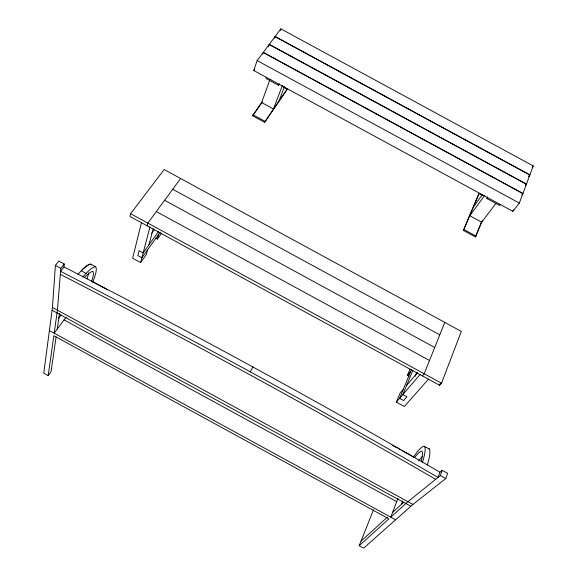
<?xml version="1.0" encoding="UTF-8"?>
<svg xmlns="http://www.w3.org/2000/svg" width="577" height="577" viewBox="0 0 577 577"><rect width="100%" height="100%" fill="white"/><g stroke="black" fill="none" stroke-linecap="round" stroke-linejoin="round"><path stroke-width="0.87" d="M56.099 336.982L51.05 371.696L48.201 375.634L43.765 373.211L52.442 307.454L55.406 265.391L58.847 261.056L64.235 263.992L63.982 266.935L60.563 271.442M64.235 263.992L60.816 268.341L57.433 310.181L54.188 333.189L66.182 317.112M48.201 375.634L53.827 335.735L388.905 518.867L359.19 545.712L363.647 548.15L412.952 504.413L445.79 478.528L447.622 473.291L442.206 470.334L439.934 472.188L437.943 477.496M57.246 329.092L59.561 313.181M82.857 276.974L86.052 273.411A44.097 8.792 -59 0 1 95.472 266.689L90.777 264.129A44.097 9.03 -58.9 0 0 81.249 270.772L78.018 274.327M130.618 213.699L129.984 216.462L439.595 385.285L441.499 383.2L461.326 331.414L164.135 169.53L130.618 213.699L441.499 383.2M141.516 222.426L132.631 258.244L140.608 262.593L146.284 254.645L147.582 249.805M147.142 225.823L147.849 223.09L180.608 178.502M140.608 262.593L149.955 226.985M148.895 244.9L153.28 228.55M155.826 238.243L157.384 239.094L158.747 234.212M253.765 70.524L257.133 60.599L263.162 52.521L522.87 193.634L519.336 203.09L512.83 211.333L253.765 70.524L254.767 69.182M262.593 54.18L263.162 52.521M268.413 46.816L269.279 44.328L275.013 36.647L529.816 175.055L526.455 184.049L525.38 185.433M274.565 38.125L275.142 36.474L280.833 28.85L533.235 165.924L529.895 174.853L528.821 176.237M280.249 30.502L280.833 28.85M283.235 87.04L287.094 89.139L286.711 90.135L264.598 122.281L252.625 115.761L261.626 102.526L269.899 79.691M266.336 77.354L265.947 78.45L278.496 85.273L279.52 83.816M397.971 498.384L390.795 517.158L407.932 501.673L440.345 475.556L442.206 470.334M522.95 193.425L526.375 184.258L269.142 44.508L263.292 52.341L522.95 193.425L521.788 195.019M264.598 122.281L287.094 89.139M278.496 85.273L278.907 84.192M401.513 504.183L402.775 500.858M512.83 211.333L513.422 209.768M282.391 85.475L273.455 108.959L261.626 102.526M278.987 100.925L284.461 86.651M439.595 385.285L440.237 383.611M359.19 545.712L373.521 509.715M444.78 322.399L424.189 373.759L422.35 375.879M482.235 195.206L479.134 193.526L478.513 194.391L463.418 230.418L475.441 236.952L481.773 221.294M475.441 236.952L482.372 220.551M500.209 204.482L499.509 205.405L486.909 198.553L487.579 196.908M415.26 376.298L416.919 372.244M412.937 370.073L402.847 394.56L406.915 396.774L403.611 400.568L399.572 398.368L411.632 369.208M428.646 378.981L404.362 406.489L396.349 402.126L400.099 393.096L403.323 389.302M408.985 376.291L407.42 375.439L410.023 369.165M463.418 230.418L479.134 193.526M250.216 371.934L252.935 367.008M252.625 115.761L262.355 101.985M157.384 239.094L161.336 233.562M158.596 231.391L143.154 252.899L139.1 250.692L137.853 255.589L141.87 257.782L160.233 232.134M151.549 233.49L154.629 229.235M473.609 206.739L482.603 194.348M484.68 195.423L469.837 215.748L481.701 222.203L495.823 203.508M486.909 198.553L487.594 197.622M58.428 318.554L61.14 314.955M532.16 167.316L533.235 165.924M528.748 176.447L529.816 175.055M525.301 185.643L526.375 184.258M407.42 375.439L410.651 371.574M406.597 385.45L417.51 372.619M396.349 402.126L420.2 374.336M360.993 541.19L387.427 517.1M392.627 512.369L403.785 502.199M92.753 271.414L92.039 271.572A38.609 7.696 -59 0 0 84.595 277.371M427.326 464.997A44.213 8.489 -63.8 0 0 429.317 448.892L423.792 446.273A36.185 6.809 -63.6 0 0 413.269 457.352M428.487 448.834L429.317 448.892M60.325 274.342L91.873 290.642A1368.276 216.844 28.7 0 1 404.737 461.47L435.7 479.307M275.142 36.474L529.895 174.853M269.279 44.328L526.455 184.049M257.133 60.599L519.336 203.09M252.978 114.765L264.973 121.293M464.045 229.567L476.083 236.116M172.696 189.278L439.804 334.811M164.596 200.291L434.719 347.498M156.317 211.564L429.512 360.481M86.052 273.411L81.242 270.779A44.097 9.03 -58.9 0 1 90.777 264.129L91.317 264.814M92.587 281.727L107.618 289.935M392.41 445.415L397.156 448.004M398.743 448.87L400.323 449.735M401.902 450.601L413.774 457.078M55.406 265.391L60.816 268.341M440.345 475.556L445.79 478.528M52.442 307.454L412.952 504.413M52.074 310.224L410.874 506.253M64.097 319.91L396.724 501.651M49.391 330.571L395.613 519.79M92.746 271.421L93.142 271.89A30.567 6.152 -59.1 0 1 91.57 281.381M95.472 266.697L95.991 267.367A36.062 7.256 -59.1 0 1 92.645 282.297M424.607 446.317A44.213 8.244 -63.7 0 1 422.458 462.343M414.567 457.698A30.653 5.763 -63.6 0 1 421.513 451.135L422.314 451.849A38.709 7.212 -63.7 0 1 421.268 461.16M418.729 460.85A30.653 5.936 -63.7 0 1 422.227 456.58M88.598 272.878A30.567 6.318 -59 0 1 86.968 278.864M63.982 266.935A1370.728 220.544 28.7 0 1 439.934 472.188M60.513 271.298A1373.664 218.286 28.7 0 1 437.993 477.395"/></g></svg>
